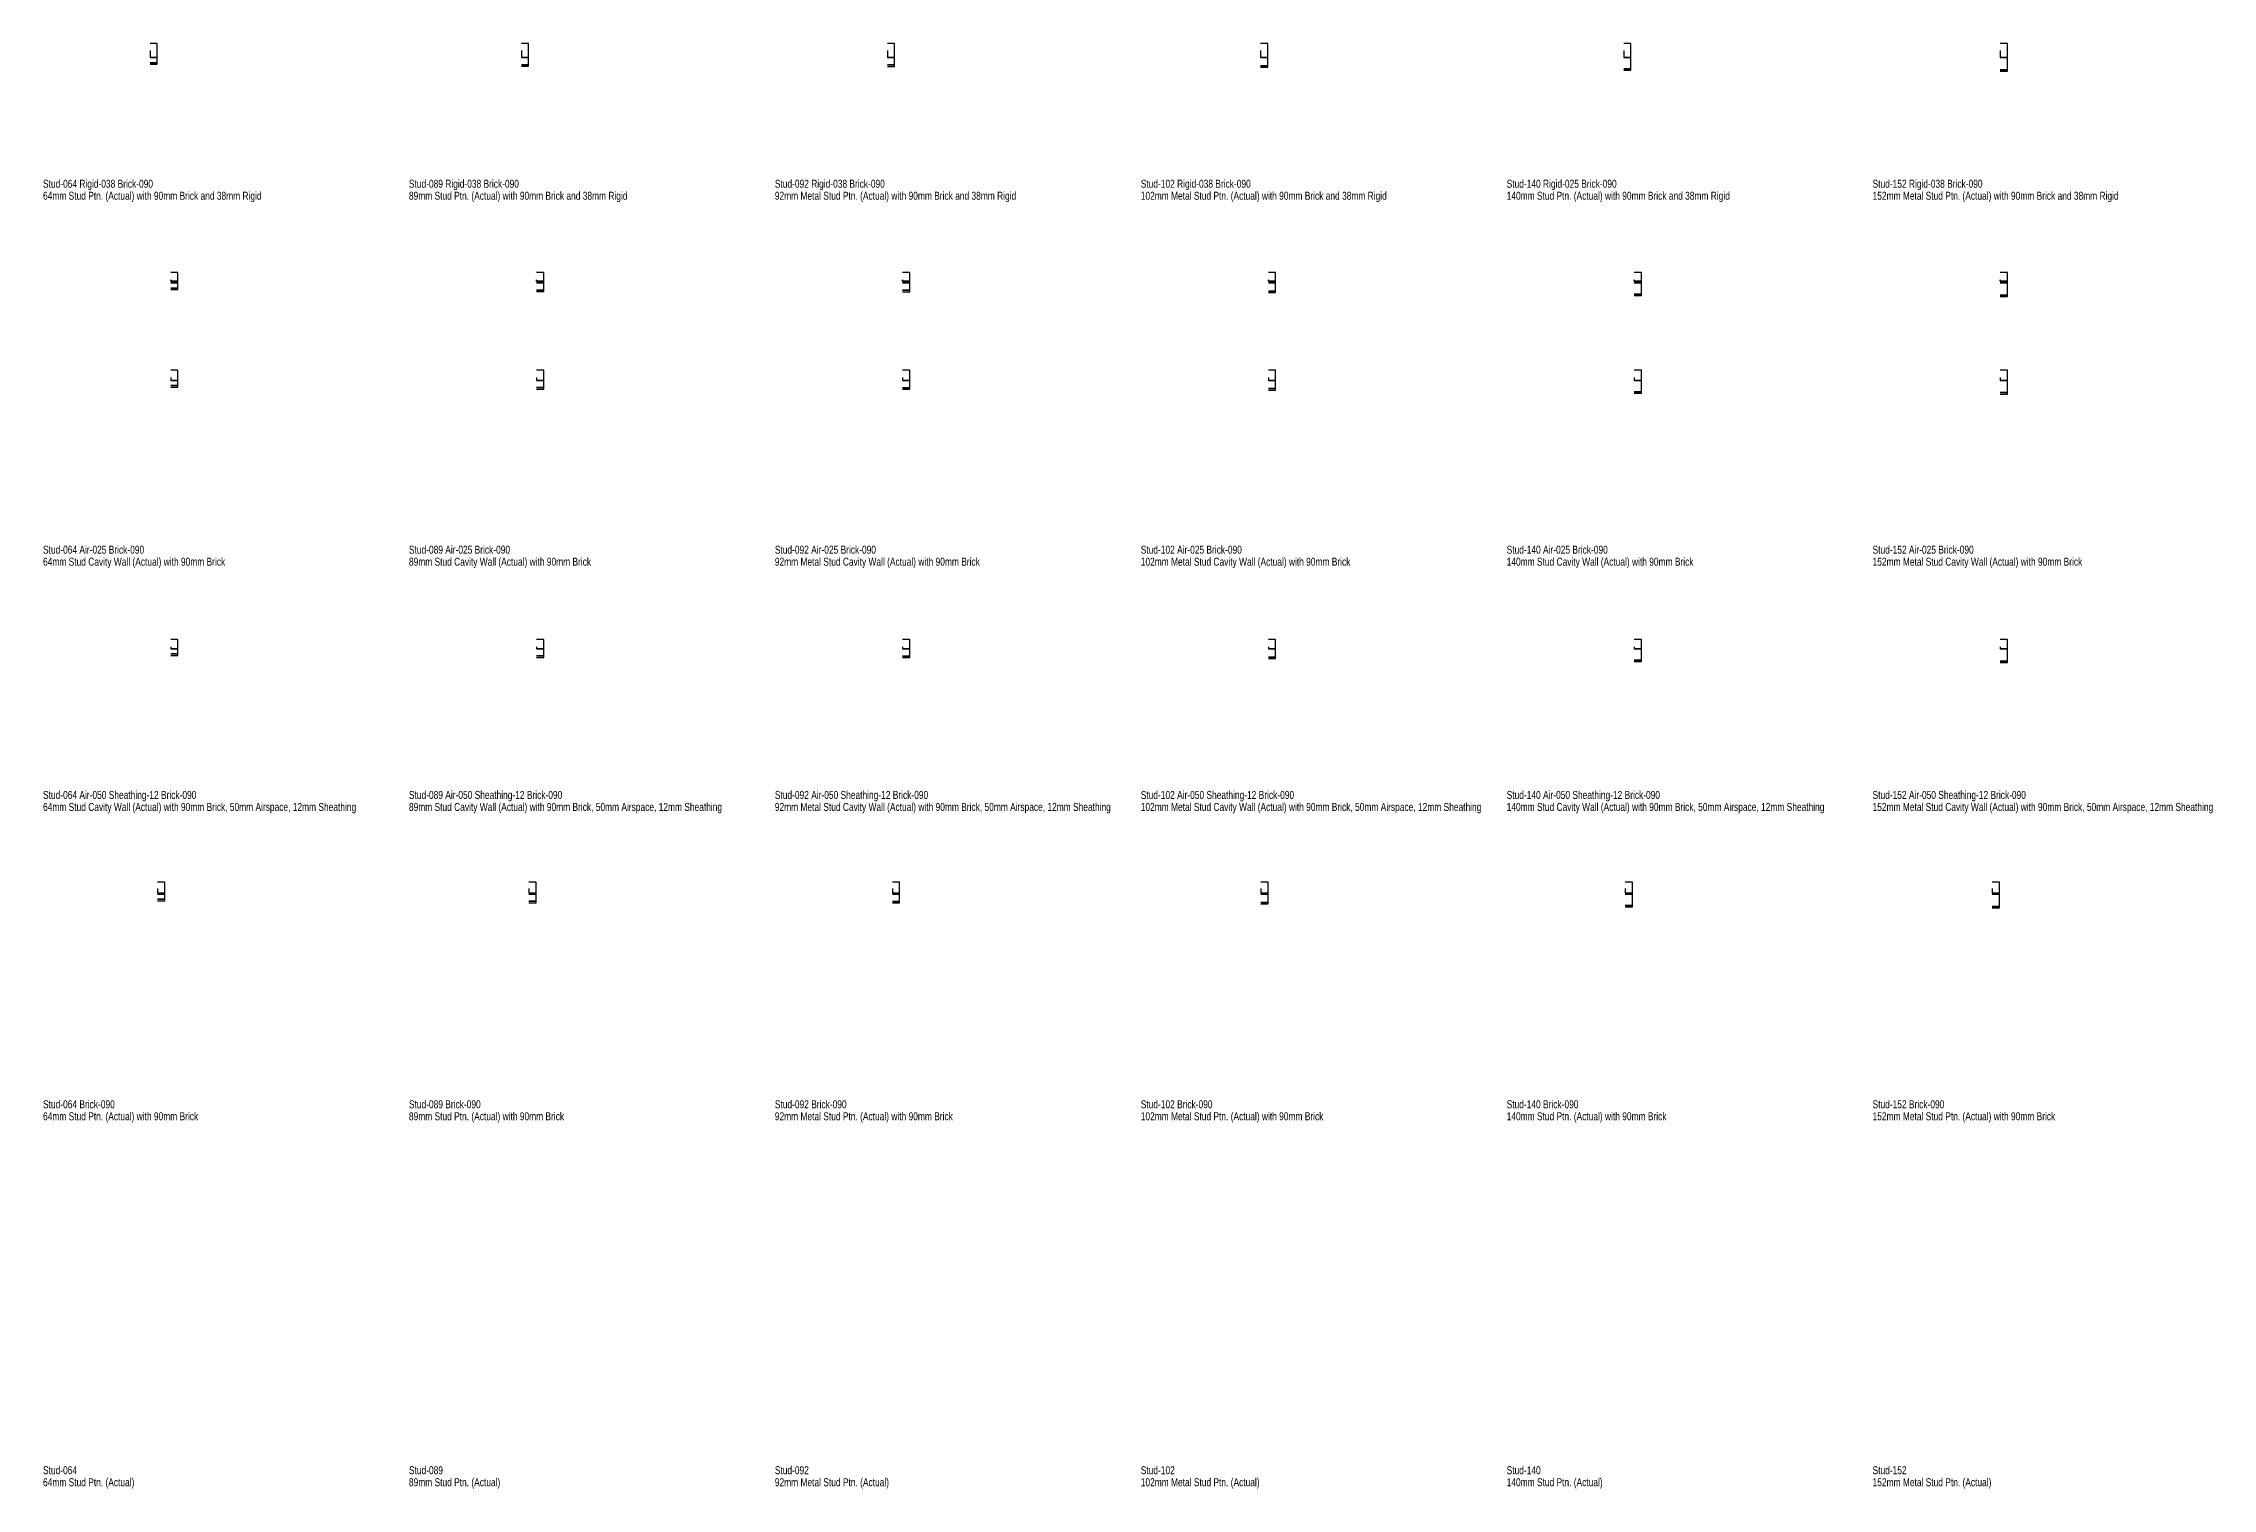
# Model space of a CAD drawing. Header units: millimetres. Extents: x -12127 to 41065, y -9187 to 28810.
# Drawn here: x -12127 to 14978, y -9187 to 8870 of the extents above; entities that cross this region are included whole.
import ezdxf

# ---------------------------------------------------------------- set-up
doc = ezdxf.new("R2010")
doc.units = ezdxf.units.MM
doc.header["$LTSCALE"] = 0.5
doc.linetypes.add('HIDDEN', pattern=[0.375, 0.25, -0.125])
doc.layers.add('X-WallDescriptions', color=5, linetype='HIDDEN')
doc.layers.add('X-WallEndcapPolylines', color=6, linetype='Continuous')
doc.styles.add('Title', font='ARIAL.TTF', dxfattribs={"width": 0.75})

msp = doc.modelspace()

# ---------------------------------------------------------------- linework, layer by layer
at = {"layer": 'X-WallEndcapPolylines'}
for points in [[(-10794, 8780), (-10794, 8692), (-10704, 8692), (-10704, 8870), (-10794, 8870)], [(-10794, 8628), (-10704, 8628), (-10704, 8692), (-10794, 8692)], [(-6154, 8780), (-6154, 8692), (-6064, 8692), (-6064, 8870), (-6154, 8870)], [(-6154, 8603), (-6064, 8603), (-6064, 8692), (-6154, 8692)], [(-1581, 8780), (-1581, 8692), (-1491, 8692), (-1491, 8870), (-1581, 8870)], [(-1581, 8600), (-1491, 8600), (-1491, 8692), (-1581, 8692)], [(3083, 8780), (3083, 8692), (3173, 8692), (3173, 8870), (3083, 8870)], [(3083, 8590), (3173, 8590), (3173, 8692), (3083, 8692)], [(7619, 8780), (7619, 8692), (7709, 8692), (7709, 8870), (7619, 8870)], [(7619, 8552), (7709, 8552), (7709, 8692), (7619, 8692)], [(12324, 8780), (12324, 8692), (12414, 8692), (12414, 8870), (12324, 8870)], [(12324, 8540), (12414, 8540), (12414, 8692), (12324, 8692)], [(-10794, 8610), (-10704, 8610), (-10704, 8628), (-10794, 8628)], [(-6154, 8585), (-6064, 8585), (-6064, 8603), (-6154, 8603)], [(-1581, 8582), (-1491, 8582), (-1491, 8600), (-1581, 8600)], [(3083, 8572), (3173, 8572), (3173, 8590), (3083, 8590)], [(7619, 8534), (7709, 8534), (7709, 8552), (7619, 8552)], [(12324, 8522), (12414, 8522), (12414, 8540), (12324, 8540)], [(-10536, 5915), (-10536, 5897), (-10446, 5897), (-10446, 6005), (-10536, 6005)], [(-5964, 5915), (-5964, 5897), (-5874, 5897), (-5874, 6005), (-5964, 6005)], [(-1392, 5915), (-1392, 5897), (-1302, 5897), (-1302, 6005), (-1392, 6005)], [(3180, 5915), (3180, 5897), (3270, 5897), (3270, 6005), (3180, 6005)], [(7752, 5915), (7752, 5897), (7842, 5897), (7842, 6005), (7752, 6005)], [(12324, 5915), (12324, 5897), (12414, 5897), (12414, 6005), (12324, 6005)], [(-10536, 5877), (-10446, 5877), (-10446, 5897), (-10536, 5897), (-10536, 5915)], [(-10536, 5813), (-10446, 5813), (-10446, 5877), (-10536, 5877)], [(-10536, 5795), (-10446, 5795), (-10446, 5813), (-10536, 5813)], [(-5964, 5877), (-5874, 5877), (-5874, 5897), (-5964, 5897), (-5964, 5915)], [(-5964, 5788), (-5874, 5788), (-5874, 5877), (-5964, 5877)], [(-5964, 5770), (-5874, 5770), (-5874, 5788), (-5964, 5788)], [(-1392, 5877), (-1302, 5877), (-1302, 5897), (-1392, 5897), (-1392, 5915)], [(-1392, 5785), (-1302, 5785), (-1302, 5877), (-1392, 5877)], [(-1392, 5767), (-1302, 5767), (-1302, 5785), (-1392, 5785)], [(3180, 5877), (3270, 5877), (3270, 5897), (3180, 5897), (3180, 5915)], [(3180, 5775), (3270, 5775), (3270, 5877), (3180, 5877)], [(3180, 5757), (3270, 5757), (3270, 5775), (3180, 5775)], [(7752, 5877), (7842, 5877), (7842, 5897), (7752, 5897), (7752, 5915)], [(7752, 5737), (7842, 5737), (7842, 5877), (7752, 5877)], [(7752, 5719), (7842, 5719), (7842, 5737), (7752, 5737)], [(12324, 5877), (12414, 5877), (12414, 5897), (12324, 5897), (12324, 5915)], [(12324, 5725), (12414, 5725), (12414, 5877), (12324, 5877)], [(12324, 5707), (12414, 5707), (12414, 5725), (12324, 5725)], [(-10536, 4696), (-10536, 4658), (-10446, 4658), (-10446, 4786), (-10536, 4786)], [(-10536, 4594), (-10446, 4594), (-10446, 4658), (-10536, 4658)], [(-5964, 4696), (-5964, 4658), (-5874, 4658), (-5874, 4786), (-5964, 4786)], [(-5964, 4569), (-5874, 4569), (-5874, 4658), (-5964, 4658)], [(-1392, 4696), (-1392, 4658), (-1302, 4658), (-1302, 4786), (-1392, 4786)], [(-1392, 4566), (-1302, 4566), (-1302, 4658), (-1392, 4658)], [(3180, 4696), (3180, 4658), (3270, 4658), (3270, 4786), (3180, 4786)], [(3180, 4556), (3270, 4556), (3270, 4658), (3180, 4658)], [(7752, 4696), (7752, 4658), (7842, 4658), (7842, 4786), (7752, 4786)], [(7752, 4518), (7842, 4518), (7842, 4658), (7752, 4658)], [(12324, 4696), (12324, 4658), (12414, 4658), (12414, 4786), (12324, 4786)], [(12324, 4506), (12414, 4506), (12414, 4658), (12324, 4658)], [(-10536, 4576), (-10446, 4576), (-10446, 4594), (-10536, 4594)], [(-5964, 4551), (-5874, 4551), (-5874, 4569), (-5964, 4569)], [(-1392, 4548), (-1302, 4548), (-1302, 4566), (-1392, 4566)], [(3180, 4538), (3270, 4538), (3270, 4556), (3180, 4556)], [(7752, 4500), (7842, 4500), (7842, 4518), (7752, 4518)], [(12324, 4488), (12414, 4488), (12414, 4506), (12324, 4506)], [(-10536, 1330), (-10536, 1305), (-10446, 1305), (-10446, 1420), (-10536, 1420)], [(-5964, 1330), (-5964, 1305), (-5874, 1305), (-5874, 1420), (-5964, 1420)], [(-1392, 1330), (-1392, 1305), (-1302, 1305), (-1302, 1420), (-1392, 1420)], [(3180, 1330), (3180, 1305), (3270, 1305), (3270, 1420), (3180, 1420)], [(7752, 1330), (7752, 1305), (7842, 1305), (7842, 1420), (7752, 1420)], [(12324, 1330), (12324, 1305), (12414, 1305), (12414, 1420), (12324, 1420)], [(-10536, 1241), (-10446, 1241), (-10446, 1305), (-10536, 1305)], [(-10536, 1223), (-10446, 1223), (-10446, 1241), (-10536, 1241)], [(-5964, 1216), (-5874, 1216), (-5874, 1305), (-5964, 1305)], [(-5964, 1198), (-5874, 1198), (-5874, 1216), (-5964, 1216)], [(-1392, 1213), (-1302, 1213), (-1302, 1305), (-1392, 1305)], [(-1392, 1195), (-1302, 1195), (-1302, 1213), (-1392, 1213)], [(3180, 1203), (3270, 1203), (3270, 1305), (3180, 1305)], [(3180, 1185), (3270, 1185), (3270, 1203), (3180, 1203)], [(7752, 1165), (7842, 1165), (7842, 1305), (7752, 1305)], [(7752, 1147), (7842, 1147), (7842, 1165), (7752, 1165)], [(12324, 1153), (12414, 1153), (12414, 1305), (12324, 1305)], [(12324, 1135), (12414, 1135), (12414, 1153), (12324, 1153)]]:
    msp.add_lwpolyline(points, dxfattribs=at)
at = {"layer": 'X-WallEndcapPolylines', "elevation": 1400}
for points in [[(-10700, -1691), (-10700, -1748), (-10610, -1748), (-10610, -1608), (-10700, -1608)], [(-6061, -1691), (-6061, -1748), (-5971, -1748), (-5971, -1608), (-6061, -1608)], [(-1519, -1691), (-1519, -1748), (-1429, -1748), (-1429, -1608), (-1519, -1608)], [(3087, -1691), (3087, -1748), (3177, -1748), (3177, -1608), (3087, -1608)], [(7638, -1691), (7638, -1748), (7728, -1748), (7728, -1608), (7638, -1608)], [(12223, -1691), (12223, -1748), (12313, -1748), (12313, -1608), (12223, -1608)], [(-10700, -1760), (-10610, -1760), (-10610, -1748), (-10700, -1748)], [(-10700, -1824), (-10610, -1824), (-10610, -1760), (-10700, -1760)], [(-10700, -1842), (-10610, -1842), (-10610, -1824), (-10700, -1824)], [(-6061, -1760), (-5971, -1760), (-5971, -1748), (-6061, -1748)], [(-6061, -1849), (-5971, -1849), (-5971, -1760), (-6061, -1760)], [(-6061, -1867), (-5971, -1867), (-5971, -1849), (-6061, -1849)], [(-1519, -1760), (-1429, -1760), (-1429, -1748), (-1519, -1748)], [(-1519, -1852), (-1429, -1852), (-1429, -1760), (-1519, -1760)], [(-1519, -1870), (-1429, -1870), (-1429, -1852), (-1519, -1852)], [(3087, -1760), (3177, -1760), (3177, -1748), (3087, -1748)], [(3087, -1862), (3177, -1862), (3177, -1760), (3087, -1760)], [(3087, -1880), (3177, -1880), (3177, -1862), (3087, -1862)], [(7638, -1760), (7728, -1760), (7728, -1748), (7638, -1748)], [(7638, -1900), (7728, -1900), (7728, -1760), (7638, -1760)], [(12223, -1760), (12313, -1760), (12313, -1748), (12223, -1748)], [(12223, -1912), (12313, -1912), (12313, -1760), (12223, -1760)], [(7638, -1918), (7728, -1918), (7728, -1900), (7638, -1900)], [(12223, -1930), (12313, -1930), (12313, -1912), (12223, -1912)]]:
    msp.add_lwpolyline(points, dxfattribs=at)

# ---------------------------------------------------------------- texts
at = {"layer": 'X-WallDescriptions', "style": 'Title', "width": 0.75}
for s, p in [('Stud-064 Rigid-038 Brick-090', (-12131, 7066)), ('Stud-089 Rigid-038 Brick-090', (-7559, 7066)), ('Stud-092 Rigid-038 Brick-090', (-2987, 7066)), ('Stud-102 Rigid-038 Brick-090', (1585, 7066)), ('Stud-140 Rigid-025 Brick-090', (6157, 7066)), ('Stud-152 Rigid-038 Brick-090', (10729, 7066)), ('64mm Stud Ptn. (Actual) with 90mm Brick and 38mm Rigid', (-12131, 6916)), ('89mm Stud Ptn. (Actual) with 90mm Brick and 38mm Rigid', (-7559, 6916)), ('92mm Metal Stud Ptn. (Actual) with 90mm Brick and 38mm Rigid', (-2987, 6916)), ('102mm Metal Stud Ptn. (Actual) with 90mm Brick and 38mm Rigid', (1585, 6916)), ('140mm Stud Ptn. (Actual) with 90mm Brick and 38mm Rigid', (6157, 6916)), ('152mm Metal Stud Ptn. (Actual) with 90mm Brick and 38mm Rigid', (10729, 6916)), ('Stud-064 Air-025 Brick-090', (-12131, 2494)), ('64mm Stud Cavity Wall (Actual) with 90mm Brick', (-12131, 2344)), ('Stud-089 Air-025 Brick-090', (-7559, 2494)), ('89mm Stud Cavity Wall (Actual) with 90mm Brick', (-7559, 2344)), ('Stud-092 Air-025 Brick-090', (-2987, 2494)), ('92mm Metal Stud Cavity Wall (Actual) with 90mm Brick', (-2987, 2344)), ('Stud-102 Air-025 Brick-090', (1585, 2494)), ('102mm Metal Stud Cavity Wall (Actual) with 90mm Brick', (1585, 2344)), ('Stud-140 Air-025 Brick-090', (6157, 2494)), ('140mm Stud Cavity Wall (Actual) with 90mm Brick', (6157, 2344)), ('Stud-152 Air-025 Brick-090', (10729, 2494)), ('152mm Metal Stud Cavity Wall (Actual) with 90mm Brick', (10729, 2344)), ('Stud-064 Air-050 Sheathing-12 Brick-090', (-12131, -570)), ('Stud-089 Air-050 Sheathing-12 Brick-090', (-7559, -570)), ('Stud-092 Air-050 Sheathing-12 Brick-090', (-2987, -570)), ('Stud-102 Air-050 Sheathing-12 Brick-090', (1585, -570)), ('Stud-140 Air-050 Sheathing-12 Brick-090', (6157, -570)), ('Stud-152 Air-050 Sheathing-12 Brick-090', (10729, -570)), ('64mm Stud Cavity Wall (Actual) with 90mm Brick, 50mm Airspace, 12mm Sheathing', (-12131, -720)), ('89mm Stud Cavity Wall (Actual) with 90mm Brick, 50mm Airspace, 12mm Sheathing', (-7559, -720)), ('92mm Metal Stud Cavity Wall (Actual) with 90mm Brick, 50mm Airspace, 12mm Sheathing', (-2987, -720)), ('102mm Metal Stud Cavity Wall (Actual) with 90mm Brick, 50mm Airspace, 12mm Sheathing', (1585, -720)), ('140mm Stud Cavity Wall (Actual) with 90mm Brick, 50mm Airspace, 12mm Sheathing', (6157, -720)), ('152mm Metal Stud Cavity Wall (Actual) with 90mm Brick, 50mm Airspace, 12mm Sheathing', (10729, -720)), ('Stud-064 Brick-090', (-12131, -4435)), ('Stud-089 Brick-090', (-7559, -4435)), ('Stud-092 Brick-090', (-2987, -4435)), ('Stud-102 Brick-090', (1585, -4435)), ('Stud-140 Brick-090', (6157, -4435)), ('Stud-152 Brick-090', (10729, -4435)), ('64mm Stud Ptn. (Actual) with 90mm Brick', (-12131, -4585)), ('89mm Stud Ptn. (Actual) with 90mm Brick', (-7559, -4585)), ('92mm Metal Stud Ptn. (Actual) with 90mm Brick', (-2987, -4585)), ('102mm Metal Stud Ptn. (Actual) with 90mm Brick', (1585, -4585)), ('140mm Stud Ptn. (Actual) with 90mm Brick', (6157, -4585)), ('152mm Metal Stud Ptn. (Actual) with 90mm Brick', (10729, -4585)), ('Stud-064', (-12131, -9007)), ('Stud-089', (-7559, -9007)), ('Stud-092', (-2987, -9007)), ('Stud-102', (1585, -9007)), ('Stud-140', (6157, -9007)), ('Stud-152', (10729, -9007)), ('64mm Stud Ptn. (Actual)', (-12131, -9157)), ('89mm Stud Ptn. (Actual)', (-7559, -9157)), ('92mm Metal Stud Ptn. (Actual)', (-2987, -9157)), ('102mm Metal Stud Ptn. (Actual)', (1585, -9157)), ('140mm Stud Ptn. (Actual)', (6157, -9157)), ('152mm Metal Stud Ptn. (Actual)', (10729, -9157))]:
    msp.add_text(s, height=100, dxfattribs=at).set_placement(p)

doc.saveas('drawing.dxf')
